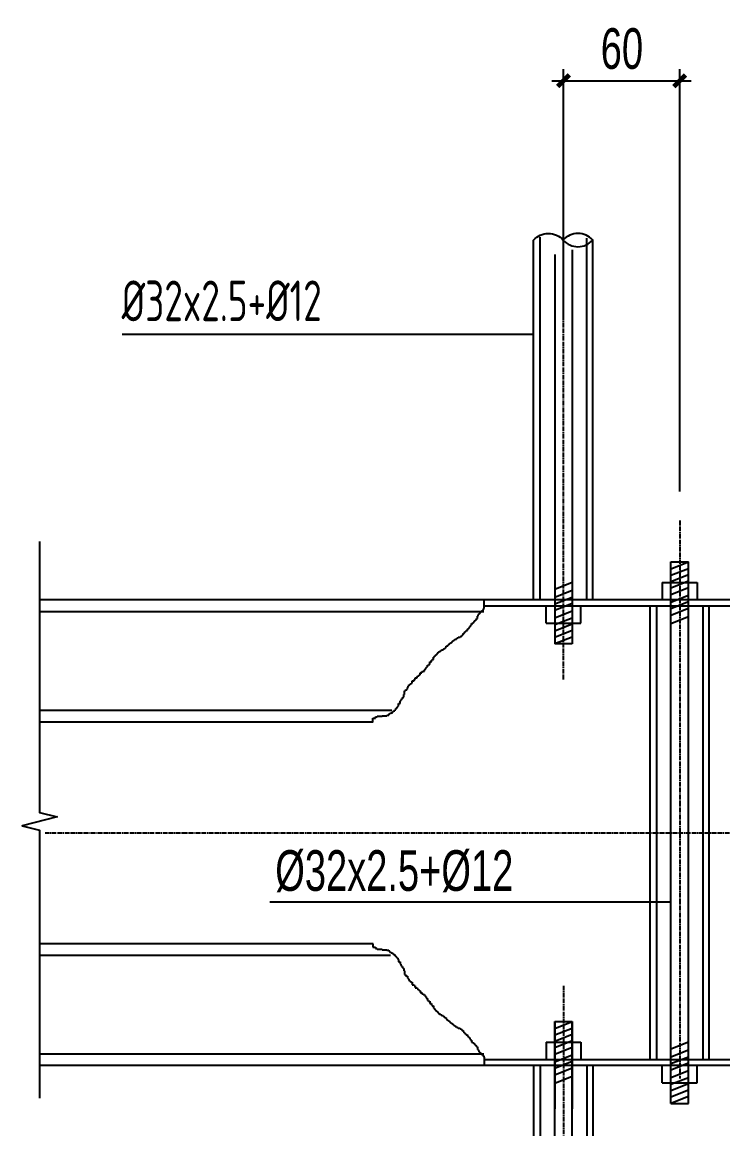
# Model space of a CAD drawing. Extents: x -73672 to 366960, y -527333 to 140666.
# Drawn here: x 222918 to 228950, y -352503 to -342974 of the extents above; entities that cross this region are included whole.
import ezdxf

# ---------------------------------------------------------------- set-up
doc = ezdxf.new("R2010")
doc.units = 0
doc.header["$LTSCALE"] = 1000
doc.header["$MEASUREMENT"] = 0
doc.linetypes.add('CENTER2', pattern=[1.125, 0.75, -0.125, 0.125, -0.125])
doc.linetypes.add('DASHED', pattern=[19.05, 12.7, -6.35])
for name, color, linetype in [('DOTE', 167, 'Continuous'), ('SYMB', 7, 'Continuous'), ('TEXT', 3, 'Continuous'), ('图层3', 1, 'Continuous')]:
    doc.layers.add(name, color=color, linetype=linetype)
doc.styles.add('ACC', font='gas.shx', dxfattribs={"width": 0.7, "oblique": 1, "bigfont": 'Tssdchn.shx'})
doc.styles.add('ACC2', font='gas.shx', dxfattribs={"width": 0.7, "bigfont": 'Tssdchn.shx'})
doc.styles.add('TSSD_Dimension', font='Tssdeng.shx', dxfattribs={"width": 0.7, "bigfont": '1hztxt.shx'})
doc.dimstyles.new('ISO-10', dxfattribs={"dimscale": 100, "dimtxt": 3.5, "dimasz": 1, "dimexe": 1, "dimexo": 2.5, "dimgap": 1, "dimtad": 1, "dimdec": 0, "dimlfac": 0.1, "dimtxsty": 'ACC', "dimblk": 'ARCHTICK', "dimcen": 2.5, "dimdle": 1, "dimclrd": 3, "dimclre": 3, "dimadec": 0, "dimazin": 0, "dimtfac": 1, "dimtdec": 0, "dimtix": 1, "dimtmove": 2, "dimatfit": 3, "dimfxl": 0, "dimlwd": -1, "dimlwe": -1, "dimarcsym": 0})

# ---------------------------------------------------------------- blocks, each defined once
blk = doc.blocks.new('_ArchTick')
at = {"color": 0, "linetype": 'ByBlock', "const_width": 0.4}
blk.add_lwpolyline([(-0.5, -0.5), (0.5, 0.5)], dxfattribs=at)
blk = doc.blocks.new('*D7657')
at = {"color": 3}
for p, q in [((227578.2, -345531.6), (227578.2, -343378.7)), ((228578.1, -347014.2), (228578.1, -343378.7)), ((227478.2, -343478.7), (228678.1, -343478.7))]:
    blk.add_line(p, q, dxfattribs=at)
at = {"layer": 'Defpoints', "color": 0}
for p in [(228578.1, -343478.7), (227578.2, -345781.6), (228578.1, -347264.2)]:
    blk.add_point(p, dxfattribs=at)
at = {"color": 3, "linetype": 'ByBlock', "xscale": 100, "yscale": 100, "zscale": 100, "rotation": 180}
blk.add_blockref('_ArchTick', (227578.2, -343478.7), dxfattribs=at)
at = {"color": 3, "linetype": 'ByBlock', "xscale": 100, "yscale": 100, "zscale": 100}
blk.add_blockref('_ArchTick', (228578.1, -343478.7), dxfattribs=at)
at = {"color": 0, "insert": (228078.1, -343203.7), "char_height": 350, "attachment_point": 5, "style": 'ACC'}
blk.add_mtext('60', dxfattribs=at)

msp = doc.modelspace()

# ---------------------------------------------------------------- linework, layer by layer
for p, q in [((227321.05, -347949.47), (227321.05, -344850.51)), ((227829.66, -347949.47), (227829.66, -344845.71)), ((227321.05, -345664.53), (223778.53, -345664.53)), ((228503.09, -347680.78), (228653.09, -347621.32)), ((228503.09, -347621.32), (228653.09, -347621.32)), ((228503.09, -347736.77), (228653.09, -347677.31)), ((227652.85, -347798.38), (227502.85, -347857.84)), ((228428.09, -347799.47), (228728.09, -347799.47)), ((228428.09, -347799.47), (228428.09, -347949.47)), ((228503.09, -347790.32), (228653.09, -347730.86)), ((228503.09, -347843.87), (228653.09, -347784.41)), ((228728.09, -347799.47), (228728.09, -347949.47)), ((227652.85, -347868.97), (227502.85, -347928.43)), ((228503.09, -347902.29), (228653.09, -347842.83)), ((228503.09, -347968.01), (228653.09, -347908.55)), ((233384.1, -347949.47), (223068.35, -347949.47)), ((226896.34, -348020.61), (226896.34, -347949.47)), ((226896.34, -347999.47), (229092.46, -347999.47)), ((227427.85, -348149.47), (227427.85, -347999.47)), ((227652.85, -347927.39), (227502.85, -347986.84)), ((227652.85, -347980.94), (227502.85, -348040.39)), ((227727.85, -348149.47), (227727.85, -347999.47)), ((228320.98, -347999.47), (228320.98, -351907.2)), ((228503.09, -348021.56), (228653.09, -347962.1)), ((228829.59, -347999.47), (228829.59, -351907.2)), ((226839.05, -348108.98), (226839.05, -348088.19)), ((226839.05, -348088.19), (226844.26, -348088.19)), ((226844.26, -348088.19), (226844.26, -348077.79)), ((226844.26, -348077.79), (226849.47, -348077.79)), ((226849.47, -348077.79), (226849.47, -348067.39)), ((226849.47, -348067.39), (226854.68, -348067.39)), ((226854.68, -348067.39), (226854.68, -348062.2)), ((226854.68, -348062.2), (226859.88, -348062.2)), ((226859.88, -348062.2), (226859.88, -348057)), ((226859.88, -348057), (226865.09, -348057)), ((226865.09, -348057), (226865.09, -348051.8)), ((226865.09, -348051.8), (226870.3, -348051.8)), ((226870.3, -348051.8), (226870.3, -348046.6)), ((226870.3, -348046.6), (226880.71, -348046.6)), ((226880.71, -348046.6), (226880.71, -348036.2)), ((226880.71, -348036.2), (226885.92, -348036.2)), ((226885.92, -348036.2), (226885.92, -348031)), ((226885.92, -348031), (226891.13, -348031)), ((226891.13, -348031), (226891.13, -348020.61)), ((226891.13, -348020.61), (226896.34, -348020.61)), ((227652.85, -348046.66), (227502.85, -348106.11)), ((228503.09, -348079.98), (228653.09, -348020.52)), ((228503.09, -348150.57), (228653.09, -348091.11)), ((226755.74, -348202.56), (226755.74, -348197.36)), ((226755.74, -348197.36), (226760.94, -348197.36)), ((226760.94, -348197.36), (226760.94, -348192.16)), ((226760.94, -348192.16), (226766.15, -348192.16)), ((226766.15, -348192.16), (226766.15, -348186.96)), ((226766.15, -348186.96), (226771.36, -348186.96)), ((226771.36, -348186.96), (226771.36, -348176.57)), ((226771.36, -348176.57), (226776.57, -348176.57)), ((226776.57, -348176.57), (226776.57, -348171.37)), ((226776.57, -348171.37), (226781.77, -348171.37)), ((226781.77, -348171.37), (226781.77, -348166.17)), ((226781.77, -348166.17), (226786.98, -348166.17)), ((226786.98, -348166.17), (226786.98, -348150.57)), ((226786.98, -348150.57), (226797.4, -348150.57)), ((226797.4, -348150.57), (226797.4, -348145.37)), ((226797.4, -348145.37), (226802.6, -348145.37)), ((226802.6, -348145.37), (226802.6, -348140.18)), ((226802.6, -348140.18), (226807.81, -348140.18)), ((226807.81, -348140.18), (226807.81, -348134.98)), ((226807.81, -348134.98), (226813.02, -348134.98)), ((226813.02, -348134.98), (226813.02, -348129.78)), ((226813.02, -348129.78), (226818.22, -348129.78)), ((226818.22, -348129.78), (226818.22, -348124.58)), ((226818.22, -348124.58), (226823.43, -348124.58)), ((226823.43, -348124.58), (226823.43, -348119.38)), ((226823.43, -348119.38), (226828.64, -348119.38)), ((226828.64, -348119.38), (226828.64, -348108.98)), ((226828.64, -348108.98), (226839.05, -348108.98)), ((227427.85, -348149.47), (227727.85, -348149.47)), ((227652.85, -348105.07), (227502.85, -348164.53)), ((227652.85, -348158.63), (227502.85, -348218.08)), ((226641.17, -348296.13), (226641.17, -348290.93)), ((226641.17, -348290.93), (226646.38, -348290.93)), ((226646.38, -348290.93), (226646.38, -348285.74)), ((226646.38, -348285.74), (226656.8, -348285.74)), ((226656.8, -348285.74), (226656.8, -348280.54)), ((226656.8, -348280.54), (226662, -348280.54)), ((226662, -348280.54), (226662, -348275.34)), ((226662, -348275.34), (226672.42, -348275.34)), ((226672.42, -348275.34), (226672.42, -348270.14)), ((226672.42, -348270.14), (226688.04, -348270.14)), ((226688.04, -348270.14), (226688.04, -348264.94)), ((226688.04, -348264.94), (226698.46, -348264.94)), ((226698.46, -348264.94), (226698.46, -348259.74)), ((226698.46, -348259.74), (226703.66, -348259.74)), ((226703.66, -348259.74), (226703.66, -348254.54)), ((226703.66, -348254.54), (226708.87, -348254.54)), ((226708.87, -348254.54), (226708.87, -348249.35)), ((226708.87, -348249.35), (226714.08, -348249.35)), ((226714.08, -348249.35), (226714.08, -348238.95)), ((226714.08, -348238.95), (226719.28, -348238.95)), ((226719.28, -348238.95), (226719.28, -348233.75)), ((226719.28, -348233.75), (226724.49, -348233.75)), ((226724.49, -348233.75), (226724.49, -348228.55)), ((226724.49, -348228.55), (226729.7, -348228.55)), ((226729.7, -348228.55), (226729.7, -348223.35)), ((226729.7, -348223.35), (226734.91, -348223.35)), ((226734.91, -348223.35), (226734.91, -348218.15)), ((226734.91, -348218.15), (226740.11, -348218.15)), ((226740.11, -348218.15), (226740.11, -348212.96)), ((226740.11, -348212.96), (226750.53, -348212.96)), ((226750.53, -348212.96), (226750.53, -348202.56)), ((226750.53, -348202.56), (226755.74, -348202.56)), ((227652.85, -348212.18), (227502.85, -348271.63)), ((227652.85, -348268.16), (227502.85, -348327.62)), ((226521.41, -348389.71), (226521.41, -348384.51)), ((226521.41, -348384.51), (226526.61, -348384.51)), ((226526.61, -348384.51), (226526.61, -348379.31)), ((226526.61, -348379.31), (226542.23, -348379.31)), ((226542.23, -348379.31), (226542.23, -348374.11)), ((226542.23, -348374.11), (226547.44, -348374.11)), ((226547.44, -348374.11), (226547.44, -348368.91)), ((226547.44, -348368.91), (226552.65, -348368.91)), ((226552.65, -348368.91), (226552.65, -348363.72)), ((226552.65, -348363.72), (226563.06, -348363.72)), ((226563.06, -348363.72), (226563.06, -348358.52)), ((226563.06, -348358.52), (226568.27, -348358.52)), ((226568.27, -348358.52), (226568.27, -348348.12)), ((226568.27, -348348.12), (226573.48, -348348.12)), ((226573.48, -348348.12), (226573.48, -348342.92)), ((226573.48, -348342.92), (226583.89, -348342.92)), ((226583.89, -348342.92), (226583.89, -348337.72)), ((226583.89, -348337.72), (226589.1, -348337.72)), ((226589.1, -348337.72), (226589.1, -348332.52)), ((226589.1, -348332.52), (226594.31, -348332.52)), ((226594.31, -348332.52), (226594.31, -348327.33)), ((226594.31, -348327.33), (226599.52, -348327.33)), ((226599.52, -348327.33), (226599.52, -348322.13)), ((226599.52, -348322.13), (226604.72, -348322.13)), ((226604.72, -348322.13), (226604.72, -348316.93)), ((226604.72, -348316.93), (226615.14, -348316.93)), ((226615.14, -348316.93), (226615.14, -348311.73)), ((226615.14, -348311.73), (226620.34, -348311.73)), ((226620.34, -348311.73), (226620.34, -348306.53)), ((226620.34, -348306.53), (226625.55, -348306.53)), ((226625.55, -348306.53), (226625.55, -348301.33)), ((226625.55, -348301.33), (226630.76, -348301.33)), ((226630.76, -348301.33), (226630.76, -348296.13)), ((226630.76, -348296.13), (226641.17, -348296.13)), ((227652.85, -348327.62), (227502.85, -348327.62)), ((226427.67, -348504.08), (226427.67, -348483.28)), ((226427.67, -348483.28), (226443.29, -348483.28)), ((226443.29, -348483.28), (226443.29, -348467.69)), ((226443.29, -348467.69), (226448.5, -348467.69)), ((226448.5, -348467.69), (226448.5, -348462.49)), ((226448.5, -348462.49), (226458.92, -348462.49)), ((226458.92, -348462.49), (226458.92, -348441.69)), ((226458.92, -348441.69), (226464.12, -348441.69)), ((226464.12, -348441.69), (226464.12, -348436.5)), ((226464.12, -348436.5), (226469.33, -348436.5)), ((226469.33, -348436.5), (226469.33, -348431.3)), ((226469.33, -348431.3), (226474.54, -348431.3)), ((226474.54, -348431.3), (226474.54, -348426.1)), ((226474.54, -348426.1), (226479.75, -348426.1)), ((226479.75, -348426.1), (226479.75, -348420.9)), ((226479.75, -348420.9), (226484.95, -348420.9)), ((226484.95, -348415.7), (226490.16, -348415.7)), ((226484.95, -348420.9), (226484.95, -348415.7)), ((226490.16, -348415.7), (226490.16, -348410.5)), ((226490.16, -348410.5), (226495.37, -348410.5)), ((226495.37, -348410.5), (226495.37, -348405.3)), ((226495.37, -348405.3), (226500.58, -348405.3)), ((226500.58, -348405.3), (226500.58, -348400.11)), ((226500.58, -348400.11), (226505.78, -348400.11)), ((226505.78, -348400.11), (226505.78, -348394.91)), ((226505.78, -348394.91), (226510.99, -348394.91)), ((226510.99, -348394.91), (226510.99, -348389.71)), ((226510.99, -348389.71), (226521.41, -348389.71)), ((226344.35, -348592.45), (226344.35, -348576.86)), ((226344.35, -348576.86), (226359.98, -348576.86)), ((226359.98, -348576.86), (226359.98, -348566.46)), ((226359.98, -348566.46), (226370.39, -348566.46)), ((226370.39, -348566.46), (226370.39, -348561.26)), ((226370.39, -348561.26), (226380.81, -348561.26)), ((226380.81, -348561.26), (226380.81, -348550.87)), ((226380.81, -348550.87), (226386.01, -348550.87)), ((226386.01, -348550.87), (226386.01, -348545.67)), ((226386.01, -348545.67), (226391.22, -348545.67)), ((226391.22, -348545.67), (226391.22, -348540.47)), ((226391.22, -348540.47), (226396.43, -348540.47)), ((226396.43, -348540.47), (226396.43, -348530.07)), ((226396.43, -348530.07), (226401.64, -348530.07)), ((226401.64, -348530.07), (226401.64, -348524.87)), ((226401.64, -348524.87), (226406.84, -348524.87)), ((226406.84, -348524.87), (226406.84, -348509.28)), ((226406.84, -348509.28), (226417.26, -348509.28)), ((226417.26, -348509.28), (226417.26, -348504.08)), ((226417.26, -348504.08), (226427.67, -348504.08)), ((226261.04, -348675.63), (226261.04, -348670.43)), ((226261.04, -348670.43), (226266.24, -348670.43)), ((226266.24, -348670.43), (226266.24, -348665.24)), ((226266.24, -348665.24), (226276.66, -348665.24)), ((226276.66, -348665.24), (226276.66, -348644.44)), ((226276.66, -348644.44), (226292.28, -348644.44)), ((226292.28, -348644.44), (226292.28, -348634.04)), ((226292.28, -348634.04), (226302.7, -348634.04)), ((226302.7, -348634.04), (226302.7, -348618.45)), ((226302.7, -348618.45), (226318.32, -348618.45)), ((226318.32, -348618.45), (226318.32, -348608.05)), ((226318.32, -348608.05), (226323.53, -348608.05)), ((226323.53, -348608.05), (226323.53, -348602.85)), ((226323.53, -348602.85), (226333.94, -348602.85)), ((226333.94, -348602.85), (226333.94, -348597.65)), ((226333.94, -348597.65), (226339.15, -348597.65)), ((226339.15, -348597.65), (226339.15, -348592.45)), ((226339.15, -348592.45), (226344.35, -348592.45)), ((226203.76, -348784.8), (226203.76, -348764.01)), ((226203.76, -348764.01), (226208.96, -348764.01)), ((226208.96, -348764.01), (226208.96, -348732.82)), ((226208.96, -348732.82), (226219.38, -348732.82)), ((226219.38, -348732.82), (226219.38, -348722.42)), ((226219.38, -348722.42), (226229.79, -348722.42)), ((226229.79, -348722.42), (226229.79, -348717.22)), ((226229.79, -348717.22), (226235, -348717.22)), ((226235, -348717.22), (226235, -348701.63)), ((226235, -348701.63), (226240.21, -348701.63)), ((226240.21, -348701.63), (226240.21, -348691.23)), ((226240.21, -348691.23), (226245.41, -348691.23)), ((226245.41, -348691.23), (226245.41, -348680.83)), ((226245.41, -348680.83), (226255.83, -348680.83)), ((226255.83, -348680.83), (226255.83, -348675.63)), ((226255.83, -348675.63), (226261.04, -348675.63)), ((226151.68, -348873.18), (226151.68, -348862.78)), ((226151.68, -348862.78), (226156.89, -348862.78)), ((226156.89, -348862.78), (226156.89, -348841.99)), ((226156.89, -348841.99), (226172.51, -348841.99)), ((226172.51, -348841.99), (226172.51, -348821.19)), ((226172.51, -348821.19), (226177.72, -348821.19)), ((226177.72, -348821.19), (226177.72, -348810.8)), ((226177.72, -348810.8), (226182.93, -348810.8)), ((226182.93, -348810.8), (226182.93, -348800.4)), ((226182.93, -348800.4), (226193.34, -348800.4)), ((226193.34, -348800.4), (226193.34, -348790)), ((226193.34, -348790), (226198.55, -348790)), ((226198.55, -348790), (226198.55, -348784.8)), ((226198.55, -348784.8), (226203.76, -348784.8)), ((225959.01, -348966.76), (225959.01, -348956.36)), ((225959.01, -348956.36), (225974.63, -348956.36)), ((225974.63, -348956.36), (225974.63, -348951.16)), ((225974.63, -348951.16), (226016.29, -348951.16)), ((226016.29, -348945.96), (226057.95, -348945.96)), ((226016.29, -348951.16), (226016.29, -348945.96)), ((226057.95, -348945.96), (226057.95, -348940.76)), ((226057.95, -348940.76), (226073.57, -348940.76)), ((226073.57, -348940.76), (226073.57, -348935.56)), ((226073.57, -348935.56), (226078.78, -348935.56)), ((226078.78, -348935.56), (226078.78, -348930.36)), ((226078.78, -348930.36), (226083.99, -348930.36)), ((226083.99, -348925.17), (226094.4, -348925.17)), ((226083.99, -348930.36), (226083.99, -348925.17)), ((226094.4, -348925.17), (226094.4, -348919.97)), ((226094.4, -348919.97), (226104.82, -348919.97)), ((226104.82, -348919.97), (226104.82, -348914.77)), ((226104.82, -348914.77), (226110.02, -348914.77)), ((226110.02, -348914.77), (226110.02, -348909.57)), ((226110.02, -348909.57), (226115.23, -348909.57)), ((226115.23, -348909.57), (226115.23, -348904.37)), ((226115.23, -348904.37), (226125.65, -348904.37)), ((226125.65, -348904.37), (226125.65, -348893.97)), ((226125.65, -348893.97), (226136.06, -348893.97)), ((226136.06, -348893.97), (226136.06, -348883.58)), ((226136.06, -348883.58), (226141.27, -348883.58)), ((226141.27, -348883.58), (226141.27, -348878.38)), ((226141.27, -348878.38), (226146.48, -348878.38)), ((226146.48, -348878.38), (226146.48, -348873.18)), ((226146.48, -348873.18), (226151.68, -348873.18)), ((223068.35, -348999.47), (225938.51, -348999.47)), ((225938.18, -348997.95), (225938.18, -348966.76)), ((225938.18, -348966.76), (225959.01, -348966.76)), ((228503.09, -350552.47), (225049.02, -350552.47)), ((223068.35, -350907.2), (225938.51, -350907.2)), ((225938.18, -350908.73), (225938.18, -350939.92)), ((225938.18, -350939.92), (225959.01, -350939.92)), ((225959.01, -350939.92), (225959.01, -350950.32)), ((225959.01, -350950.32), (225974.63, -350950.32)), ((225974.63, -350950.32), (225974.63, -350955.52)), ((225974.63, -350955.52), (226016.29, -350955.52)), ((226016.29, -350955.52), (226016.29, -350960.72)), ((226016.29, -350960.72), (226057.95, -350960.72)), ((226057.95, -350960.72), (226057.95, -350965.91)), ((226057.95, -350965.91), (226073.57, -350965.91)), ((226073.57, -350965.91), (226073.57, -350971.11)), ((226073.57, -350971.11), (226078.78, -350971.11)), ((226078.78, -350971.11), (226078.78, -350976.31)), ((226078.78, -350976.31), (226083.99, -350976.31)), ((226083.99, -350976.31), (226083.99, -350981.51)), ((226083.99, -350981.51), (226094.4, -350981.51)), ((226094.4, -350981.51), (226094.4, -350986.71)), ((226094.4, -350986.71), (226104.82, -350986.71)), ((226104.82, -350986.71), (226104.82, -350991.91)), ((226104.82, -350991.91), (226110.02, -350991.91)), ((226110.02, -350991.91), (226110.02, -350997.11)), ((226110.02, -350997.11), (226115.23, -350997.11)), ((226115.23, -350997.11), (226115.23, -351002.3)), ((226115.23, -351002.3), (226125.65, -351002.3)), ((226125.65, -351002.3), (226125.65, -351012.7)), ((226125.65, -351012.7), (226136.06, -351012.7)), ((226136.06, -351012.7), (226136.06, -351023.1)), ((226136.06, -351023.1), (226141.27, -351023.1)), ((226141.27, -351023.1), (226141.27, -351028.3)), ((226141.27, -351028.3), (226146.48, -351028.3)), ((226146.48, -351028.3), (226146.48, -351033.5)), ((226146.48, -351033.5), (226151.68, -351033.5)), ((226151.68, -351033.5), (226151.68, -351043.89)), ((226151.68, -351043.89), (226156.89, -351043.89)), ((226156.89, -351043.89), (226156.89, -351064.69)), ((226156.89, -351064.69), (226172.51, -351064.69)), ((226172.51, -351064.69), (226172.51, -351085.48)), ((226172.51, -351085.48), (226177.72, -351085.48)), ((226177.72, -351085.48), (226177.72, -351095.88)), ((226177.72, -351095.88), (226182.93, -351095.88)), ((226182.93, -351095.88), (226182.93, -351106.28)), ((226182.93, -351106.28), (226193.34, -351106.28)), ((226193.34, -351106.28), (226193.34, -351116.67)), ((226193.34, -351116.67), (226198.55, -351116.67)), ((226198.55, -351116.67), (226198.55, -351121.87)), ((226198.55, -351121.87), (226203.76, -351121.87)), ((226203.76, -351121.87), (226203.76, -351142.67)), ((226203.76, -351142.67), (226208.96, -351142.67)), ((226208.96, -351142.67), (226208.96, -351173.86)), ((226208.96, -351173.86), (226219.38, -351173.86)), ((226219.38, -351173.86), (226219.38, -351184.26)), ((226219.38, -351184.26), (226229.79, -351184.26)), ((226229.79, -351184.26), (226229.79, -351189.45)), ((226229.79, -351189.45), (226235, -351189.45)), ((226235, -351189.45), (226235, -351205.05)), ((226235, -351205.05), (226240.21, -351205.05)), ((226240.21, -351205.05), (226240.21, -351215.45)), ((226240.21, -351215.45), (226245.41, -351215.45)), ((226245.41, -351215.45), (226245.41, -351225.84)), ((226245.41, -351225.84), (226255.83, -351225.84)), ((226255.83, -351225.84), (226255.83, -351231.04)), ((226255.83, -351231.04), (226261.04, -351231.04)), ((226261.04, -351231.04), (226261.04, -351236.24)), ((226261.04, -351236.24), (226266.24, -351236.24)), ((226266.24, -351236.24), (226266.24, -351241.44)), ((226266.24, -351241.44), (226276.66, -351241.44)), ((226276.66, -351241.44), (226276.66, -351262.24)), ((226276.66, -351262.24), (226292.28, -351262.24)), ((226292.28, -351262.24), (226292.28, -351272.63)), ((226292.28, -351272.63), (226302.7, -351272.63)), ((226302.7, -351272.63), (226302.7, -351288.23)), ((226302.7, -351288.23), (226318.32, -351288.23)), ((226318.32, -351288.23), (226318.32, -351298.63)), ((226318.32, -351298.63), (226323.53, -351298.63)), ((226323.53, -351298.63), (226323.53, -351303.82)), ((226323.53, -351303.82), (226333.94, -351303.82)), ((226333.94, -351303.82), (226333.94, -351309.02)), ((226333.94, -351309.02), (226339.15, -351309.02)), ((226339.15, -351309.02), (226339.15, -351314.22)), ((226339.15, -351314.22), (226344.35, -351314.22)), ((226344.35, -351314.22), (226344.35, -351329.82)), ((226344.35, -351329.82), (226359.98, -351329.82)), ((226359.98, -351329.82), (226359.98, -351340.21)), ((226359.98, -351340.21), (226370.39, -351340.21)), ((226370.39, -351340.21), (226370.39, -351345.41)), ((226370.39, -351345.41), (226380.81, -351345.41)), ((226380.81, -351345.41), (226380.81, -351355.81)), ((226380.81, -351355.81), (226386.01, -351355.81)), ((226386.01, -351355.81), (226386.01, -351361.01)), ((226386.01, -351361.01), (226391.22, -351361.01)), ((226391.22, -351361.01), (226391.22, -351366.21)), ((226391.22, -351366.21), (226396.43, -351366.21)), ((226396.43, -351366.21), (226396.43, -351376.6)), ((226396.43, -351376.6), (226401.64, -351376.6)), ((226401.64, -351376.6), (226401.64, -351381.8)), ((226401.64, -351381.8), (226406.84, -351381.8)), ((226406.84, -351381.8), (226406.84, -351397.4)), ((226406.84, -351397.4), (226417.26, -351397.4)), ((226417.26, -351397.4), (226417.26, -351402.6)), ((226417.26, -351402.6), (226427.67, -351402.6)), ((226427.67, -351402.6), (226427.67, -351423.39)), ((226427.67, -351423.39), (226443.29, -351423.39)), ((226443.29, -351423.39), (226443.29, -351438.99)), ((226443.29, -351438.99), (226448.5, -351438.99)), ((226448.5, -351438.99), (226448.5, -351444.19)), ((226448.5, -351444.19), (226458.92, -351444.19)), ((226458.92, -351444.19), (226458.92, -351464.98)), ((226458.92, -351464.98), (226464.12, -351464.98)), ((226464.12, -351464.98), (226464.12, -351470.18)), ((226464.12, -351470.18), (226469.33, -351470.18)), ((226469.33, -351470.18), (226469.33, -351475.38)), ((226469.33, -351475.38), (226474.54, -351475.38)), ((226474.54, -351475.38), (226474.54, -351480.58)), ((226474.54, -351480.58), (226479.75, -351480.58)), ((226479.75, -351480.58), (226479.75, -351485.78)), ((226479.75, -351485.78), (226484.95, -351485.78)), ((226484.95, -351485.78), (226484.95, -351490.97)), ((226484.95, -351490.97), (226490.16, -351490.97)), ((226490.16, -351490.97), (226490.16, -351496.17)), ((226490.16, -351496.17), (226495.37, -351496.17)), ((226495.37, -351496.17), (226495.37, -351501.37)), ((226495.37, -351501.37), (226500.58, -351501.37)), ((226500.58, -351501.37), (226500.58, -351506.57)), ((226500.58, -351506.57), (226505.78, -351506.57)), ((226505.78, -351506.57), (226505.78, -351511.77)), ((226505.78, -351511.77), (226510.99, -351511.77)), ((226510.99, -351511.77), (226510.99, -351516.97)), ((226510.99, -351516.97), (226521.41, -351516.97)), ((226521.41, -351516.97), (226521.41, -351522.17)), ((226521.41, -351522.17), (226526.61, -351522.17)), ((226526.61, -351522.17), (226526.61, -351527.36)), ((226526.61, -351527.36), (226542.23, -351527.36)), ((226542.23, -351527.36), (226542.23, -351532.56)), ((226542.23, -351532.56), (226547.44, -351532.56)), ((226547.44, -351532.56), (226547.44, -351537.76)), ((226547.44, -351537.76), (226552.65, -351537.76)), ((226552.65, -351537.76), (226552.65, -351542.96)), ((226552.65, -351542.96), (226563.06, -351542.96)), ((226563.06, -351542.96), (226563.06, -351548.16)), ((226563.06, -351548.16), (226568.27, -351548.16)), ((226568.27, -351548.16), (226568.27, -351558.56)), ((226568.27, -351558.56), (226573.48, -351558.56)), ((226573.48, -351558.56), (226573.48, -351563.75)), ((226573.48, -351563.75), (226583.89, -351563.75)), ((226583.89, -351563.75), (226583.89, -351568.95)), ((226583.89, -351568.95), (226589.1, -351568.95)), ((226589.1, -351568.95), (226589.1, -351574.15)), ((226589.1, -351574.15), (226594.31, -351574.15)), ((226594.31, -351574.15), (226594.31, -351579.35)), ((226594.31, -351579.35), (226599.52, -351579.35)), ((226599.52, -351579.35), (226599.52, -351584.55)), ((226599.52, -351584.55), (226604.72, -351584.55)), ((226604.72, -351584.55), (226604.72, -351589.75)), ((226604.72, -351589.75), (226615.14, -351589.75)), ((226615.14, -351589.75), (226615.14, -351594.95)), ((226615.14, -351594.95), (226620.34, -351594.95)), ((226620.34, -351594.95), (226620.34, -351600.15)), ((226620.34, -351600.15), (226625.55, -351600.15)), ((226625.55, -351600.15), (226625.55, -351605.34)), ((226625.55, -351605.34), (226630.76, -351605.34)), ((226630.76, -351605.34), (226630.76, -351610.54)), ((226630.76, -351610.54), (226641.17, -351610.54)), ((226641.17, -351610.54), (226641.17, -351615.74)), ((226641.17, -351615.74), (226646.38, -351615.74)), ((226646.38, -351615.74), (226646.38, -351620.94)), ((226646.38, -351620.94), (226656.8, -351620.94)), ((226656.8, -351620.94), (226656.8, -351626.14)), ((226656.8, -351626.14), (226662, -351626.14)), ((226662, -351626.14), (226662, -351631.34)), ((227503.17, -351638.52), (227653.17, -351579.06)), ((227503.17, -351579.06), (227653.17, -351579.06)), ((227503.17, -351579.06), (227503.17, -352331.69)), ((227653.17, -351579.06), (227653.17, -352331.69)), ((226662, -351631.34), (226672.42, -351631.34)), ((226672.42, -351631.34), (226672.42, -351636.54)), ((226672.42, -351636.54), (226688.04, -351636.54)), ((226688.04, -351636.54), (226688.04, -351641.73)), ((226688.04, -351641.73), (226698.46, -351641.73)), ((226698.46, -351641.73), (226698.46, -351646.93)), ((226698.46, -351646.93), (226703.66, -351646.93)), ((226703.66, -351646.93), (226703.66, -351652.13)), ((226703.66, -351652.13), (226708.87, -351652.13)), ((226708.87, -351652.13), (226708.87, -351657.33)), ((226708.87, -351657.33), (226714.08, -351657.33)), ((226714.08, -351657.33), (226714.08, -351667.73)), ((226714.08, -351667.73), (226719.28, -351667.73)), ((226719.28, -351667.73), (226719.28, -351672.93)), ((226719.28, -351672.93), (226724.49, -351672.93)), ((226724.49, -351672.93), (226724.49, -351678.12)), ((226724.49, -351678.12), (226729.7, -351678.12)), ((226729.7, -351678.12), (226729.7, -351683.32)), ((226729.7, -351683.32), (226734.91, -351683.32)), ((226734.91, -351683.32), (226734.91, -351688.52)), ((226734.91, -351688.52), (226740.11, -351688.52)), ((226740.11, -351688.52), (226740.11, -351693.72)), ((226740.11, -351693.72), (226750.53, -351693.72)), ((226750.53, -351693.72), (226750.53, -351704.12)), ((226750.53, -351704.12), (226755.74, -351704.12)), ((226755.74, -351704.12), (226755.74, -351709.32)), ((226755.74, -351709.32), (226760.94, -351709.32)), ((226760.94, -351709.32), (226760.94, -351714.51)), ((226760.94, -351714.51), (226766.15, -351714.51)), ((226766.15, -351714.51), (226766.15, -351719.71)), ((226766.15, -351719.71), (226771.36, -351719.71)), ((226771.36, -351719.71), (226771.36, -351730.11)), ((227503.17, -351694.5), (227653.17, -351635.04)), ((227503.17, -351748.05), (227653.17, -351688.59)), ((226771.36, -351730.11), (226776.57, -351730.11)), ((226776.57, -351730.11), (226776.57, -351735.31)), ((226776.57, -351735.31), (226781.77, -351735.31)), ((226781.77, -351735.31), (226781.77, -351740.51)), ((226781.77, -351740.51), (226786.98, -351740.51)), ((226786.98, -351740.51), (226786.98, -351756.1)), ((226786.98, -351756.1), (226797.4, -351756.1)), ((226797.4, -351756.1), (226797.4, -351761.3)), ((226797.4, -351761.3), (226802.6, -351761.3)), ((226802.6, -351761.3), (226802.6, -351766.5)), ((226802.6, -351766.5), (226807.81, -351766.5)), ((226807.81, -351766.5), (226807.81, -351771.7)), ((226807.81, -351771.7), (226813.02, -351771.7)), ((226813.02, -351771.7), (226813.02, -351776.9)), ((226813.02, -351776.9), (226818.22, -351776.9)), ((226818.22, -351776.9), (226818.22, -351782.1)), ((226818.22, -351782.1), (226823.43, -351782.1)), ((226823.43, -351782.1), (226823.43, -351787.3)), ((226823.43, -351787.3), (226828.64, -351787.3)), ((226828.64, -351787.3), (226828.64, -351797.69)), ((226828.64, -351797.69), (226839.05, -351797.69)), ((226839.05, -351797.69), (226839.05, -351818.49)), ((226839.05, -351818.49), (226844.26, -351818.49)), ((226844.26, -351818.49), (226844.26, -351828.88)), ((227428.17, -351757.2), (227728.17, -351757.2)), ((227428.17, -351757.2), (227428.17, -351907.2)), ((227503.17, -351801.6), (227653.17, -351742.14)), ((227503.17, -351860.02), (227653.17, -351800.56)), ((227728.17, -351757.2), (227728.17, -351907.2)), ((228653.09, -351756.11), (228503.09, -351815.57)), ((226844.26, -351828.88), (226849.47, -351828.88)), ((226849.47, -351828.88), (226849.47, -351839.28)), ((226849.47, -351839.28), (226854.68, -351839.28)), ((226854.68, -351839.28), (226854.68, -351844.48)), ((226854.68, -351844.48), (226859.88, -351844.48)), ((226859.88, -351844.48), (226859.88, -351849.68)), ((226859.88, -351849.68), (226865.09, -351849.68)), ((226865.09, -351849.68), (226865.09, -351854.88)), ((226865.09, -351854.88), (226870.3, -351854.88)), ((226870.3, -351854.88), (226870.3, -351860.08)), ((226870.3, -351860.08), (226880.71, -351860.08)), ((226880.71, -351860.08), (226880.71, -351870.47)), ((226880.71, -351870.47), (226885.92, -351870.47)), ((226885.92, -351870.47), (226885.92, -351875.67)), ((226885.92, -351875.67), (226891.13, -351875.67)), ((226891.13, -351875.67), (226891.13, -351886.07)), ((226891.13, -351886.07), (226896.34, -351886.07)), ((226893.22, -351907.2), (229092.46, -351907.2)), ((226896.34, -351886.07), (226896.34, -351957.2)), ((227503.17, -351925.74), (227653.17, -351866.28)), ((228653.09, -351826.7), (228503.09, -351886.16)), ((228653.09, -351885.12), (228503.09, -351944.58)), ((233384.1, -351957.2), (223068.35, -351957.2)), ((227321.05, -351957.2), (227321.05, -355056.17)), ((227503.17, -351979.29), (227653.17, -351919.83)), ((227503.17, -352037.71), (227653.17, -351978.25)), ((227829.66, -351957.2), (227829.66, -355060.97)), ((228428.09, -352107.2), (228428.09, -351957.2)), ((228653.09, -351938.67), (228503.09, -351998.13)), ((228653.09, -352004.39), (228503.09, -352063.85)), ((228728.09, -352107.2), (228728.09, -351957.2)), ((227503.17, -352108.3), (227653.17, -352048.84)), ((228653.09, -352062.81), (228503.09, -352122.27)), ((228428.09, -352107.2), (228728.09, -352107.2)), ((228653.09, -352116.36), (228503.09, -352175.82)), ((228653.09, -352169.91), (228503.09, -352229.37)), ((228653.09, -352225.89), (228503.09, -352285.35)), ((228503.09, -352285.35), (228653.09, -352285.35))]:
    msp.add_line(p, q)
msp.add_lwpolyline([(227321.05, -344850.51, -0.45), (227575.35, -344850.51, 0.45), (227829.66, -344850.51, 0.45), (227575.35, -344850.51)], format="xyb")
at = {"layer": 'Defpoints', "color": 0, "linetype": 'ByBlock'}
msp.add_point((228578.09, -347264.24), dxfattribs=at)
at = {"layer": 'DOTE', "linetype": 'CENTER2', "ltscale": 0.05}
for p, q in [((227578.17, -348634.71), (227578.17, -345442.6)), ((228578.09, -347264.24), (228578.09, -352070.3)), ((223115.74, -349953.34), (234310.67, -349953.34)), ((227578.17, -351271.97), (227578.17, -354875.44))]:
    msp.add_line(p, q, dxfattribs=at)
at = {"layer": 'SYMB'}
msp.add_lwpolyline([(223068.35, -347446.32), (223068.35, -349780.43), (223218.37, -349817.83), (222918.32, -349893.02), (223068.35, -349930.43), (223068.35, -352239.71)], dxfattribs=at)
at = {"layer": '图层3', "linetype": 'DASHED', "ltscale": 0.5}
for p, q in [((227378.17, -347949.47), (227378.17, -344824.8)), ((227778.17, -347949.47), (227778.17, -344833.59)), ((227652.85, -344933.68), (227652.85, -348327.62)), ((227502.85, -344974.32), (227502.85, -348327.62)), ((228503.09, -352285.35), (228503.09, -347621.32)), ((228653.09, -352285.35), (228653.09, -347621.32)), ((228378.09, -347999.47), (228378.09, -351907.2)), ((228778.09, -347999.47), (228778.09, -351907.2)), ((223068.35, -348049.47), (226893.22, -348049.47)), ((223068.35, -348899.47), (226101.82, -348899.47)), ((223068.35, -351007.2), (226088.42, -351007.2)), ((227502.85, -354932.35), (227502.85, -351579.06)), ((227652.85, -354973), (227652.85, -351579.06)), ((223068.35, -351857.2), (226893.22, -351857.2)), ((227378.17, -351957.2), (227378.17, -355081.88)), ((227778.17, -351957.2), (227778.17, -355073.08))]:
    msp.add_line(p, q, dxfattribs=at)

# ---------------------------------------------------------------- texts
at = {"layer": 'TEXT', "style": 'TSSD_Dimension', "width": 0.7}
msp.add_text('%%c32x2.5+%%c12', height=350, rotation=0.039578, dxfattribs=at).set_placement((223775.3, -345549.34))
at = {"layer": 'TEXT', "style": 'ACC2', "width": 0.7}
msp.add_text('%%c32x2.5+%%c12', height=350, dxfattribs=at).set_placement((225096.97, -350453.91))

# ---------------------------------------------------------------- dimensions: what is measured, and where the dimension line sits
dim = msp.add_linear_dim(base=(228578.09, -343478.65), p1=(227578.17, -345781.63), p2=(228578.09, -347264.24), text='60', dimstyle='ISO-10')
dim.commit()
dim.dimension.update_dxf_attribs({"geometry": '*D7657', "text_midpoint": (228078.13, -343203.65)})

doc.saveas('drawing.dxf')
